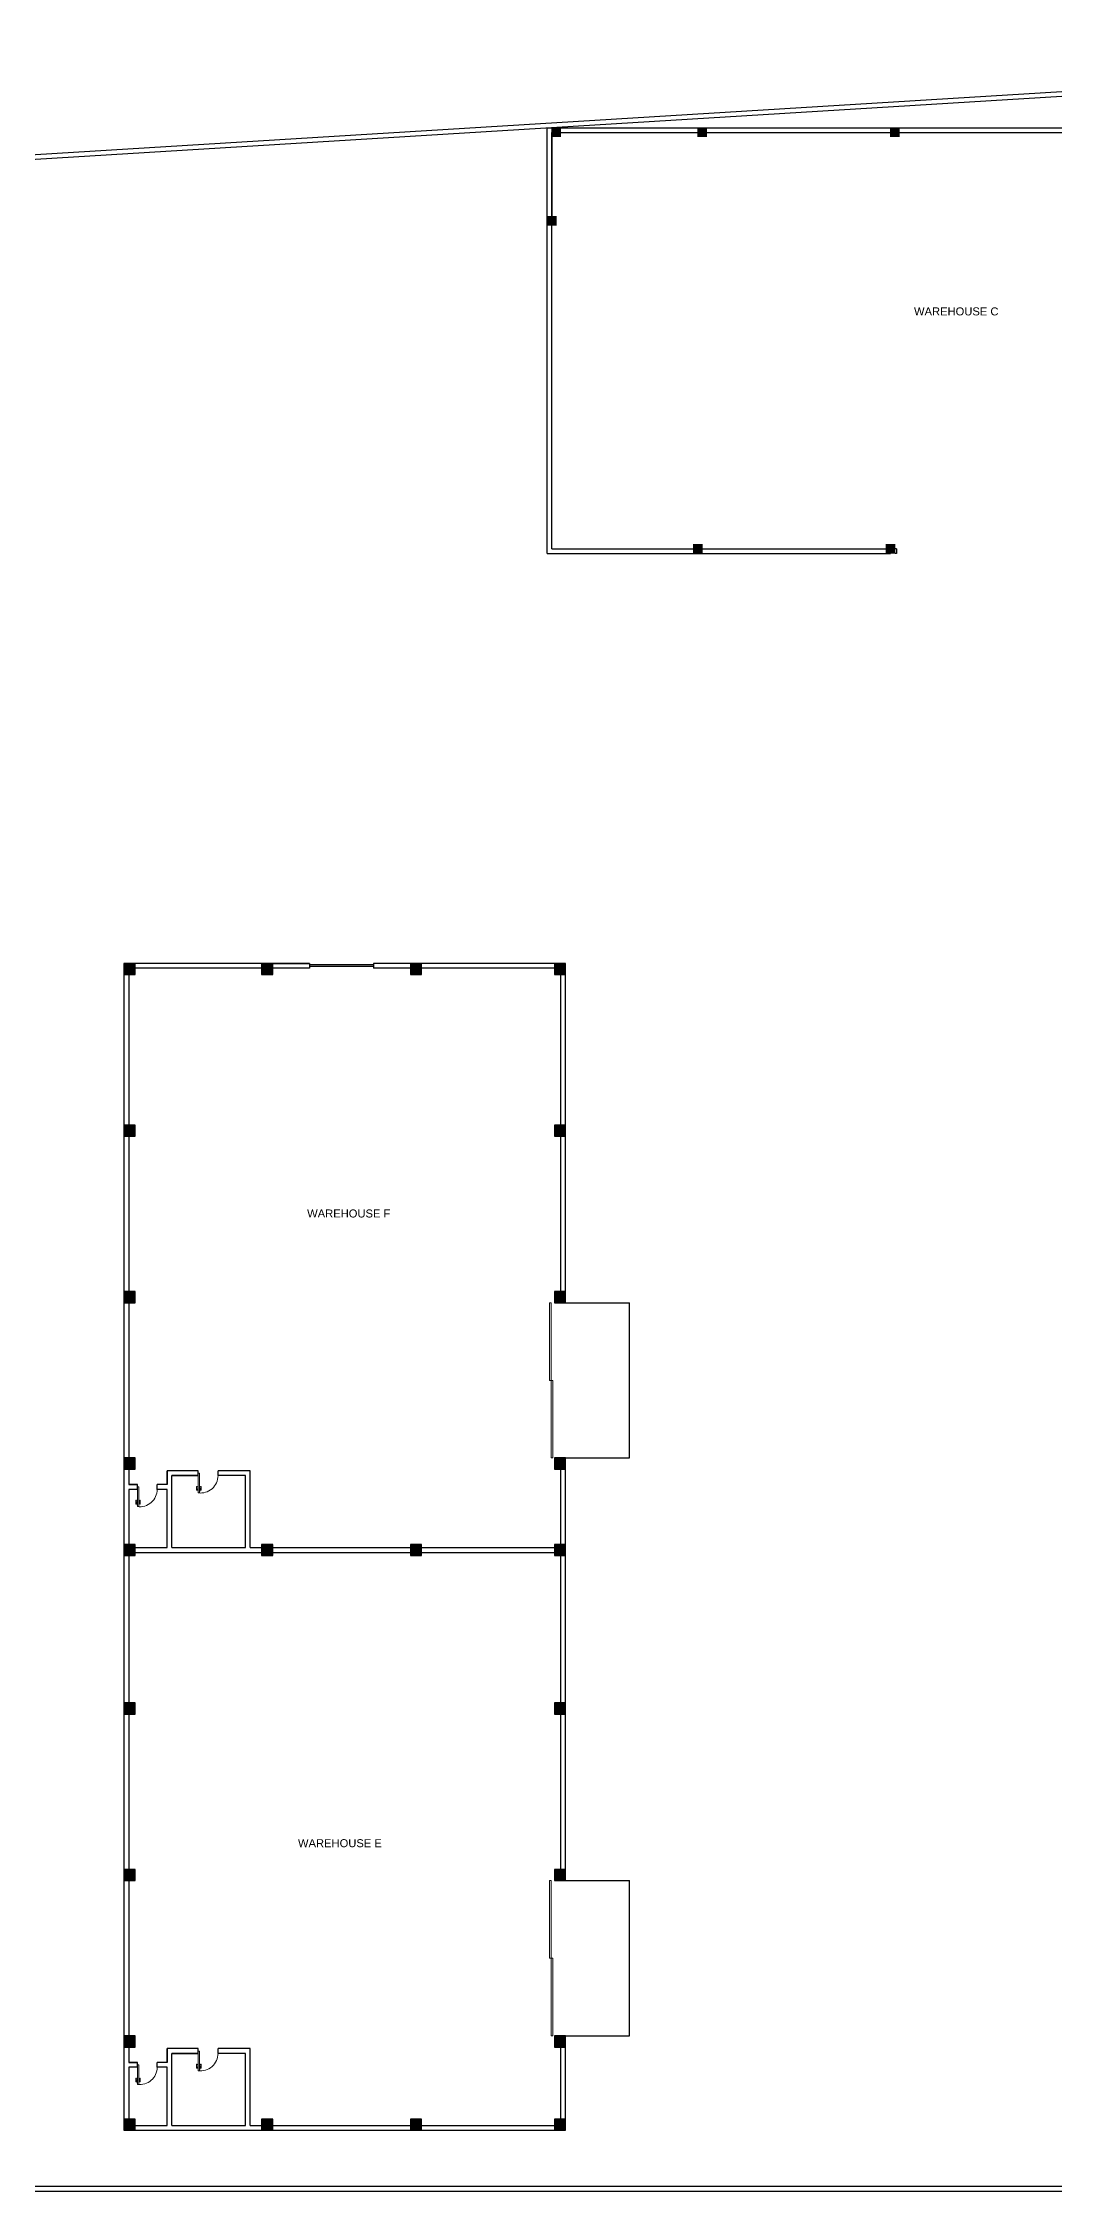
# Model space of a CAD drawing. Header units: inches. Extents: x 690793850 to 3471233902, y 1044954437 to 2780428972.
# Drawn here: x 1735851666 to 1735883255, y 1045023343 to 1045090441 of the extents above; entities that cross this region are included whole.
import ezdxf

# ---------------------------------------------------------------- set-up
doc = ezdxf.new("R2010")
doc.units = ezdxf.units.IN
doc.header["$MEASUREMENT"] = 0
doc.layers.add('A-DETL-GENF', color=92, linetype='Continuous', lineweight=13)
doc.layers.add('A-DOOR', color=31, linetype='Continuous', lineweight=13)
doc.styles.get("Standard").update_dxf_attribs({"font": 'arial.ttf'})

# ---------------------------------------------------------------- blocks, each defined once
blk = doc.blocks.new('postee')
h = blk.add_hatch(color=2)
h.dxf.hatch_style = 1
h.paths.add_polyline_path([(1735856011.728172, 1045046280.609917), (1735856361.728172, 1045046280.609917), (1735856361.728172, 1045046630.609917), (1735856011.728172, 1045046630.609917)])
for p, q in [((1735856361.728172, 1045046630.609917), (1735856011.728172, 1045046630.609917)), ((1735856011.728172, 1045046630.609917), (1735856011.728172, 1045046280.609917)), ((1735856361.728172, 1045046280.609917), (1735856361.728172, 1045046630.609917)), ((1735856011.728172, 1045046280.609917), (1735856361.728172, 1045046280.609917))]:
    blk.add_line(p, q)

msp = doc.modelspace()

# ---------------------------------------------------------------- hatches: boundary and pattern name
at = {"true_color": 0xf8d731}
h = msp.add_hatch(color=40, dxfattribs=at)
h.dxf.hatch_style = 1
h.paths.add_polyline_path([(1735867850, 1045087799), (1735867550, 1045087799), (1735867550, 1045087499), (1735867850, 1045087499)])
h = msp.add_hatch(color=40, dxfattribs=at)
h.dxf.hatch_style = 1
h.paths.add_polyline_path([(1735872410, 1045087799), (1735872110, 1045087799), (1735872110, 1045087499), (1735872410, 1045087499)])
h = msp.add_hatch(color=40, dxfattribs=at)
h.dxf.hatch_style = 1
h.paths.add_polyline_path([(1735878430, 1045087799), (1735878130, 1045087799), (1735878130, 1045087499), (1735878430, 1045087499)])
h = msp.add_hatch(color=40, dxfattribs=at)
h.dxf.hatch_style = 1
h.paths.add_polyline_path([(1735867715, 1045085031), (1735867415, 1045085031), (1735867415, 1045084731), (1735867715, 1045084731)])
h = msp.add_hatch(color=40, dxfattribs=at)
h.dxf.hatch_style = 1
h.paths.add_polyline_path([(1735872275, 1045074791), (1735871975, 1045074791), (1735871975, 1045074491), (1735872275, 1045074491)])
h = msp.add_hatch(color=40, dxfattribs=at)
h.dxf.hatch_style = 1
h.paths.add_polyline_path([(1735878295, 1045074791), (1735877995, 1045074791), (1735877995, 1045074491), (1735878295, 1045074491)])

# ---------------------------------------------------------------- linework, layer by layer
for p, q in [((1735799704, 1045083791), (1735908203, 1045090441)), ((1735799716, 1045083642), (1735908078, 1045090283)), ((1735867565, 1045087641), (1735867565, 1045084881)), ((1735867565, 1045087641), (1735867565, 1045084881)), ((1735867700, 1045087649), (1735872260, 1045087649)), ((1735872260, 1045087649), (1735872260, 1045087799)), ((1735872260, 1045087649), (1735878280, 1045087649)), ((1735878280, 1045087649), (1735878280, 1045087799)), ((1735878280, 1045087649), (1735884300, 1045087649)), ((1735867565, 1045084881), (1735867415, 1045084881)), ((1735867415, 1045074491), (1735867565, 1045074491)), ((1735867565, 1045074641), (1735872125, 1045074641)), ((1735867565, 1045074491), (1735872125, 1045074491)), ((1735872125, 1045074641), (1735872125, 1045074491)), ((1735872125, 1045074641), (1735878145, 1045074641)), ((1735872125, 1045074491), (1735878145, 1045074491)), ((1735878145, 1045074641), (1735878145, 1045074491)), ((1735878330, 1045074641), (1735878294, 1045074641)), ((1735878330, 1045074491), (1735878295, 1045074491)), ((1735878330, 1045074641), (1735878330, 1045074491)), ((1735858669, 1045061691), (1735859994, 1045061691)), ((1735859994, 1045061691), (1735859994, 1045061541)), ((1735863319, 1045061691), (1735861994, 1045061691)), ((1735861994, 1045061691), (1735861994, 1045061541)), ((1735867994, 1045051091), (1735869994, 1045051091)), ((1735869994, 1045046241), (1735869994, 1045051091)), ((1735867994, 1045046241), (1735869994, 1045046241)), ((1735854617, 1045045411), (1735854344, 1045045411)), ((1735854344, 1045045411), (1735854617, 1045045411)), ((1735854617, 1045045261), (1735854344, 1045045261)), ((1735854617, 1045045261), (1735854617, 1045045411)), ((1735854617, 1045045261), (1735854617, 1045045336)), ((1735855544, 1045045411), (1735855236, 1045045411)), ((1735855236, 1045045261), (1735855236, 1045045411)), ((1735855544, 1045045261), (1735855236, 1045045261)), ((1735856517, 1045045841), (1735855544, 1045045841)), ((1735855544, 1045045411), (1735855544, 1045045841)), ((1735855544, 1045045841), (1735855544, 1045045411)), ((1735855544, 1045043441), (1735855544, 1045045261)), ((1735856517, 1045045691), (1735855694, 1045045691)), ((1735855694, 1045043441), (1735855694, 1045045691)), ((1735855694, 1045045691), (1735856517, 1045045691)), ((1735856517, 1045045691), (1735856517, 1045045841)), ((1735856517, 1045045691), (1735856517, 1045045766)), ((1735858144, 1045045841), (1735857136, 1045045841)), ((1735857136, 1045045694), (1735857136, 1045045841)), ((1735857136, 1045045690), (1735857136, 1045045840)), ((1735857994, 1045045691), (1735857136, 1045045691)), ((1735857994, 1045043441), (1735857994, 1045045691)), ((1735858144, 1045043441), (1735858144, 1045045841)), ((1735854194, 1045043366), (1735854544, 1045043366)), ((1735854344, 1045043441), (1735855544, 1045043441)), ((1735854344, 1045043441), (1735855544, 1045043441)), ((1735855694, 1045043441), (1735857994, 1045043441)), ((1735867994, 1045033041), (1735869994, 1045033041)), ((1735869994, 1045028191), (1735869994, 1045033041)), ((1735856517, 1045027791), (1735855544, 1045027791)), ((1735855544, 1045027361), (1735855544, 1045027791)), ((1735855544, 1045027791), (1735855544, 1045027361)), ((1735856517, 1045027641), (1735856517, 1045027791)), ((1735858144, 1045027791), (1735857136, 1045027791)), ((1735857136, 1045027644), (1735857136, 1045027791)), ((1735857136, 1045027640), (1735857136, 1045027790)), ((1735858144, 1045025391), (1735858144, 1045027791)), ((1735867994, 1045028191), (1735869994, 1045028191)), ((1735854617, 1045027361), (1735854344, 1045027361)), ((1735854344, 1045027361), (1735854617, 1045027361)), ((1735854617, 1045027211), (1735854344, 1045027211)), ((1735854617, 1045027211), (1735854617, 1045027361)), ((1735854617, 1045027211), (1735854617, 1045027286)), ((1735855544, 1045027361), (1735855236, 1045027361)), ((1735855236, 1045027211), (1735855236, 1045027361)), ((1735855544, 1045027211), (1735855236, 1045027211)), ((1735855544, 1045025391), (1735855544, 1045027211)), ((1735856517, 1045027641), (1735855694, 1045027641)), ((1735855694, 1045025391), (1735855694, 1045027641)), ((1735855694, 1045027641), (1735856517, 1045027641)), ((1735856517, 1045027641), (1735856517, 1045027716)), ((1735857994, 1045027641), (1735857136, 1045027641)), ((1735857994, 1045025391), (1735857994, 1045027641)), ((1735854344, 1045025391), (1735855544, 1045025391)), ((1735854344, 1045025391), (1735855544, 1045025391)), ((1735855694, 1045025391), (1735857994, 1045025391)), ((1735848981, 1045023493), (1735901156, 1045023493)), ((1735849160, 1045023343), (1735901169, 1045023343))]:
    msp.add_line(p, q)
for points in [[(1735867415, 1045074491), (1735867415, 1045087791), (1735891005, 1045087791)], [(1735867565, 1045074641), (1735867565, 1045087641), (1735892300, 1045087641)], [(1735859994, 1045061691), (1735854194, 1045061691), (1735854194, 1045043291)], [(1735859994, 1045061541), (1735854344, 1045061541), (1735854344, 1045045411)], [(1735861994, 1045061641), (1735859994, 1045061641)], [(1735861994, 1045061591), (1735859994, 1045061591)], [(1735867994, 1045051091), (1735867994, 1045061691), (1735861994, 1045061691)], [(1735867844, 1045051091), (1735867844, 1045061541), (1735861994, 1045061541)], [(1735858144, 1045043441), (1735867844, 1045043441), (1735867844, 1045046221)], [(1735867994, 1045043291), (1735867994, 1045046221)], [(1735854344, 1045045261), (1735854344, 1045043441), (1735855544, 1045043441)], [(1735854194, 1045043641), (1735854194, 1045025241), (1735867994, 1045025241), (1735867994, 1045028171)], [(1735854194, 1045043291), (1735867844, 1045043291)], [(1735854344, 1045043491), (1735854344, 1045043441)], [(1735854344, 1045043291), (1735854344, 1045027361)], [(1735855694, 1045043441), (1735857994, 1045043441)], [(1735867844, 1045043441), (1735867844, 1045043491)], [(1735867844, 1045033041), (1735867844, 1045043291)], [(1735867994, 1045033041), (1735867994, 1045043641)], [(1735858144, 1045025391), (1735867844, 1045025391), (1735867844, 1045028171)], [(1735854344, 1045027211), (1735854344, 1045025391), (1735855544, 1045025391)], [(1735855694, 1045025391), (1735857994, 1045025391)]]:
    msp.add_lwpolyline(points)
at = {"layer": 'A-DETL-GENF'}
for p, q in [((1735856478, 1045045340), (1735856467, 1045045352)), ((1735856467, 1045045352), (1735856467, 1045045270)), ((1735856486, 1045045352), (1735856467, 1045045352)), ((1735856467, 1045045270), (1735856478, 1045045270)), ((1735856479, 1045045270), (1735856467, 1045045270)), ((1735856467, 1045045270), (1735856467, 1045045232)), ((1735856467, 1045045232), (1735856479, 1045045232)), ((1735856478, 1045045270), (1735856478, 1045045340)), ((1735856478, 1045045340), (1735856486, 1045045340)), ((1735856479, 1045045232), (1735856479, 1045045270)), ((1735856479, 1045045267), (1735856479, 1045045235)), ((1735856511, 1045045267), (1735856479, 1045045267)), ((1735856479, 1045045235), (1735856511, 1045045235)), ((1735856486, 1045045340), (1735856486, 1045045352)), ((1735856517, 1045045308), (1735856511, 1045045302)), ((1735856511, 1045045302), (1735856511, 1045045200)), ((1735856511, 1045045235), (1735856511, 1045045267)), ((1735856517, 1045045194), (1735856517, 1045045308)), ((1735856564, 1045045302), (1735856557, 1045045308)), ((1735856557, 1045045308), (1735856557, 1045045194)), ((1735856564, 1045045200), (1735856564, 1045045302)), ((1735856595, 1045045267), (1735856564, 1045045267)), ((1735856564, 1045045267), (1735856564, 1045045235)), ((1735856564, 1045045235), (1735856595, 1045045235)), ((1735856608, 1045045352), (1735856589, 1045045352)), ((1735856589, 1045045352), (1735856589, 1045045340)), ((1735856589, 1045045340), (1735856597, 1045045340)), ((1735856595, 1045045270), (1735856595, 1045045232)), ((1735856608, 1045045270), (1735856595, 1045045270)), ((1735856595, 1045045235), (1735856595, 1045045267)), ((1735856595, 1045045232), (1735856608, 1045045232)), ((1735856597, 1045045340), (1735856608, 1045045352)), ((1735856597, 1045045340), (1735856597, 1045045270)), ((1735856597, 1045045270), (1735856608, 1045045270)), ((1735856608, 1045045270), (1735856608, 1045045352)), ((1735856608, 1045045232), (1735856608, 1045045270)), ((1735854578, 1045044912), (1735854567, 1045044923)), ((1735854567, 1045044923), (1735854567, 1045044841)), ((1735854586, 1045044923), (1735854567, 1045044923)), ((1735854567, 1045044841), (1735854578, 1045044841)), ((1735854579, 1045044841), (1735854567, 1045044841)), ((1735854567, 1045044841), (1735854567, 1045044803)), ((1735854567, 1045044803), (1735854579, 1045044803)), ((1735854578, 1045044841), (1735854578, 1045044912)), ((1735854578, 1045044912), (1735854586, 1045044912)), ((1735854579, 1045044803), (1735854579, 1045044841)), ((1735854579, 1045044838), (1735854579, 1045044806)), ((1735854611, 1045044838), (1735854579, 1045044838)), ((1735854579, 1045044806), (1735854611, 1045044806)), ((1735854586, 1045044912), (1735854586, 1045044923)), ((1735854617, 1045044879), (1735854611, 1045044873)), ((1735854611, 1045044873), (1735854611, 1045044771)), ((1735854611, 1045044806), (1735854611, 1045044838)), ((1735854611, 1045044771), (1735854617, 1045044765)), ((1735854617, 1045044765), (1735854617, 1045044879)), ((1735854664, 1045044873), (1735854657, 1045044879)), ((1735854657, 1045044879), (1735854657, 1045044765)), ((1735854657, 1045044765), (1735854664, 1045044771)), ((1735854664, 1045044771), (1735854664, 1045044873)), ((1735854695, 1045044838), (1735854664, 1045044838)), ((1735854664, 1045044838), (1735854664, 1045044806)), ((1735854664, 1045044806), (1735854695, 1045044806)), ((1735854708, 1045044923), (1735854689, 1045044923)), ((1735854689, 1045044923), (1735854689, 1045044912)), ((1735854689, 1045044912), (1735854697, 1045044912)), ((1735854695, 1045044841), (1735854695, 1045044803)), ((1735854708, 1045044841), (1735854695, 1045044841)), ((1735854695, 1045044806), (1735854695, 1045044838)), ((1735854695, 1045044803), (1735854708, 1045044803)), ((1735854697, 1045044912), (1735854708, 1045044923)), ((1735854697, 1045044912), (1735854697, 1045044841)), ((1735854697, 1045044841), (1735854708, 1045044841)), ((1735854708, 1045044841), (1735854708, 1045044923)), ((1735854708, 1045044803), (1735854708, 1045044841)), ((1735856511, 1045045200), (1735856517, 1045045194)), ((1735856557, 1045045194), (1735856564, 1045045200)), ((1735856478, 1045027290), (1735856467, 1045027302)), ((1735856467, 1045027302), (1735856467, 1045027220)), ((1735856486, 1045027302), (1735856467, 1045027302)), ((1735856467, 1045027220), (1735856478, 1045027220)), ((1735856479, 1045027220), (1735856467, 1045027220)), ((1735856467, 1045027220), (1735856467, 1045027182)), ((1735856467, 1045027182), (1735856479, 1045027182)), ((1735856478, 1045027220), (1735856478, 1045027290)), ((1735856478, 1045027290), (1735856486, 1045027290)), ((1735856479, 1045027182), (1735856479, 1045027220)), ((1735856479, 1045027217), (1735856479, 1045027185)), ((1735856511, 1045027217), (1735856479, 1045027217)), ((1735856479, 1045027185), (1735856511, 1045027185)), ((1735856486, 1045027290), (1735856486, 1045027302)), ((1735856517, 1045027258), (1735856511, 1045027252)), ((1735856511, 1045027252), (1735856511, 1045027150)), ((1735856511, 1045027185), (1735856511, 1045027217)), ((1735856511, 1045027150), (1735856517, 1045027144)), ((1735856517, 1045027144), (1735856517, 1045027258)), ((1735856564, 1045027252), (1735856557, 1045027258)), ((1735856557, 1045027258), (1735856557, 1045027144)), ((1735856557, 1045027144), (1735856564, 1045027150)), ((1735856564, 1045027150), (1735856564, 1045027252)), ((1735856595, 1045027217), (1735856564, 1045027217)), ((1735856564, 1045027217), (1735856564, 1045027185)), ((1735856564, 1045027185), (1735856595, 1045027185)), ((1735856608, 1045027302), (1735856589, 1045027302)), ((1735856589, 1045027302), (1735856589, 1045027290)), ((1735856589, 1045027290), (1735856597, 1045027290)), ((1735856595, 1045027220), (1735856595, 1045027182)), ((1735856608, 1045027220), (1735856595, 1045027220)), ((1735856595, 1045027185), (1735856595, 1045027217)), ((1735856595, 1045027182), (1735856608, 1045027182)), ((1735856597, 1045027290), (1735856608, 1045027302)), ((1735856597, 1045027290), (1735856597, 1045027220)), ((1735856597, 1045027220), (1735856608, 1045027220)), ((1735856608, 1045027220), (1735856608, 1045027302)), ((1735856608, 1045027182), (1735856608, 1045027220)), ((1735854578, 1045026862), (1735854567, 1045026873)), ((1735854567, 1045026873), (1735854567, 1045026791)), ((1735854586, 1045026873), (1735854567, 1045026873)), ((1735854567, 1045026791), (1735854578, 1045026791)), ((1735854579, 1045026791), (1735854567, 1045026791)), ((1735854567, 1045026791), (1735854567, 1045026753)), ((1735854567, 1045026753), (1735854579, 1045026753)), ((1735854578, 1045026791), (1735854578, 1045026862)), ((1735854578, 1045026862), (1735854586, 1045026862)), ((1735854579, 1045026753), (1735854579, 1045026791)), ((1735854579, 1045026788), (1735854579, 1045026756)), ((1735854611, 1045026788), (1735854579, 1045026788)), ((1735854579, 1045026756), (1735854611, 1045026756)), ((1735854586, 1045026862), (1735854586, 1045026873)), ((1735854617, 1045026829), (1735854611, 1045026823)), ((1735854611, 1045026823), (1735854611, 1045026721)), ((1735854611, 1045026756), (1735854611, 1045026788)), ((1735854611, 1045026721), (1735854617, 1045026715)), ((1735854617, 1045026715), (1735854617, 1045026829)), ((1735854664, 1045026823), (1735854657, 1045026829)), ((1735854657, 1045026829), (1735854657, 1045026715)), ((1735854657, 1045026715), (1735854664, 1045026721)), ((1735854664, 1045026721), (1735854664, 1045026823)), ((1735854695, 1045026788), (1735854664, 1045026788)), ((1735854664, 1045026788), (1735854664, 1045026756)), ((1735854664, 1045026756), (1735854695, 1045026756)), ((1735854708, 1045026873), (1735854689, 1045026873)), ((1735854689, 1045026873), (1735854689, 1045026862)), ((1735854689, 1045026862), (1735854697, 1045026862)), ((1735854695, 1045026791), (1735854695, 1045026753)), ((1735854708, 1045026791), (1735854695, 1045026791)), ((1735854695, 1045026756), (1735854695, 1045026788)), ((1735854695, 1045026753), (1735854708, 1045026753)), ((1735854697, 1045026862), (1735854708, 1045026873)), ((1735854697, 1045026862), (1735854697, 1045026791)), ((1735854697, 1045026791), (1735854708, 1045026791)), ((1735854708, 1045026791), (1735854708, 1045026873)), ((1735854708, 1045026753), (1735854708, 1045026791))]:
    msp.add_line(p, q, dxfattribs=at)
at = {"layer": 'A-DOOR'}
for p, q in [((1735867494, 1045051091), (1735867494, 1045048666)), ((1735867544, 1045051091), (1735867494, 1045051091)), ((1735867544, 1045048666), (1735867544, 1045051091)), ((1735867494, 1045048666), (1735867544, 1045048666)), ((1735867544, 1045048666), (1735867594, 1045048666)), ((1735867544, 1045046241), (1735867544, 1045048666)), ((1735867594, 1045048666), (1735867594, 1045046241)), ((1735867594, 1045046241), (1735867544, 1045046241)), ((1735867494, 1045033041), (1735867494, 1045030616)), ((1735867544, 1045033041), (1735867494, 1045033041)), ((1735867544, 1045030616), (1735867544, 1045033041)), ((1735867494, 1045030616), (1735867544, 1045030616)), ((1735867544, 1045030616), (1735867594, 1045030616)), ((1735867544, 1045028191), (1735867544, 1045030616)), ((1735867594, 1045030616), (1735867594, 1045028191)), ((1735867594, 1045028191), (1735867544, 1045028191))]:
    msp.add_line(p, q, dxfattribs=at)
at = {"layer": 'A-DOOR', "lineweight": 18}
for p, q in [((1735854657, 1045045336), (1735854617, 1045045336)), ((1735854617, 1045045336), (1735854617, 1045044722)), ((1735854657, 1045044722), (1735854657, 1045045336)), ((1735856557, 1045045765), (1735856517, 1045045765)), ((1735856517, 1045045765), (1735856517, 1045045151)), ((1735856557, 1045045151), (1735856557, 1045045765)), ((1735854617, 1045044722), (1735854657, 1045044722)), ((1735856517, 1045045151), (1735856557, 1045045151)), ((1735854657, 1045027286), (1735854617, 1045027286)), ((1735854617, 1045027286), (1735854617, 1045026672)), ((1735854657, 1045026672), (1735854657, 1045027286)), ((1735856557, 1045027715), (1735856517, 1045027715)), ((1735856517, 1045027715), (1735856517, 1045027101)), ((1735856557, 1045027101), (1735856557, 1045027715)), ((1735854617, 1045026672), (1735854657, 1045026672)), ((1735856517, 1045027101), (1735856557, 1045027101))]:
    msp.add_line(p, q, dxfattribs=at)
at = {"layer": 'A-DOOR'}
for centre, end in [((1735854690, 1045045263), 359.79758), ((1735856590, 1045045692), 359.9174), ((1735854690, 1045027213), 359.79758), ((1735856590, 1045027642), 359.9174)]:
    msp.add_arc(centre, 546, 262.30674, end, dxfattribs=at)

# ---------------------------------------------------------------- block references
at = {"rotation": 90}
for p in [(2780900825, -690794671), (2780905125, -690794671), (2780909775, -690794671), (2780914275, -690794671), (2780900825, -690799721), (2780914275, -690799721), (2780900825, -690804921), (2780914275, -690804921), (2780900825, -690810120), (2780914275, -690810120), (2780900825, -690812821), (2780905125, -690812821), (2780909775, -690812821), (2780914275, -690812821), (2780900825, -690817771), (2780914275, -690817771), (2780900825, -690822971), (2780914275, -690822971), (2780900825, -690828170), (2780914275, -690828170), (2780900825, -690830771), (2780905125, -690830771), (2780909775, -690830771), (2780914275, -690830771)]:
    msp.add_blockref('postee', p, dxfattribs=at)

# ---------------------------------------------------------------- texts
at = {"char_height": 250, "attachment_point": 1}
for s, insert in [('WAREHOUSE C', (1735878880, 1045082181)), ('WAREHOUSE F', (1735859920, 1045054003)), ('WAREHOUSE E', (1735859634, 1045034333))]:
    msp.add_mtext_dynamic_manual_height_columns(s, width=8986.71, gutter_width=12.5, heights=[-259], dxfattribs=dict(at, insert=insert))

doc.saveas('drawing.dxf')
